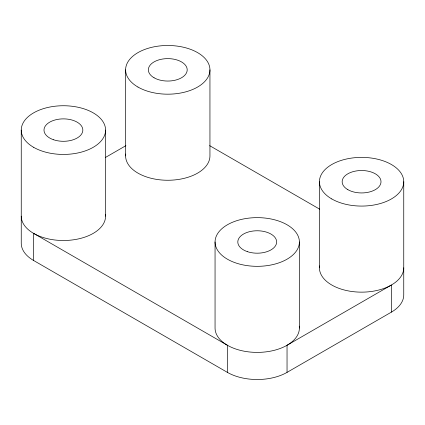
<?xml version="1.0" encoding="UTF-8"?>
<svg xmlns="http://www.w3.org/2000/svg" width="425" height="425" viewBox="0 0 425 425"><rect width="100%" height="100%" fill="white"/><g stroke="black" fill="none" stroke-linecap="round" stroke-linejoin="round"><path stroke-width="0.64" d="M105.272 157.563L125.917 145.648M21.25 130.087L21.25 243.27A42.165 24.347 0 0 0 33.602 260.483L227.407 372.38A42.165 24.347 0 0 0 287.04 372.38L391.398 312.125A42.165 24.347 0 0 0 403.75 294.913L403.75 181.73M209.631 145.648L319.728 209.206M391.398 312.125L391.398 285.016L287.04 345.27L287.04 372.38M319.414 181.73L319.414 267.803M299.391 241.979A42.165 24.347 0 0 1 236.141 263.064A42.165 24.347 0 0 1 236.141 220.899A42.165 24.347 0 0 1 299.391 241.979L299.391 328.052M227.407 372.38L227.407 345.27L33.602 233.373L33.602 260.483M215.055 241.979L215.055 328.052A42.165 24.347 0 0 0 258.873 352.378A42.165 24.347 0 0 0 299.264 326.15M209.945 69.838L209.945 155.911A42.165 24.347 0 0 1 166.127 180.237A42.165 24.347 0 0 1 125.736 154.004M125.609 69.838L125.609 155.911M105.586 130.087L105.586 216.16M403.75 267.803A42.165 24.347 0 0 1 359.933 292.129A42.165 24.347 0 0 1 319.547 265.901M105.453 214.258A42.165 24.347 0 0 1 65.067 240.486A42.165 24.347 0 0 1 21.25 216.16M347.847 189.662A19.422 11.215 0 0 0 380.343 184.631A19.422 11.215 0 0 0 356.554 170.898A19.422 11.215 0 0 0 347.847 189.662M331.766 198.942A42.165 24.347 0 0 0 402.316 188.031A42.165 24.347 0 0 0 350.668 158.217A42.165 24.347 0 0 0 331.766 198.942M247.515 251.69A19.422 11.215 0 0 0 276.648 241.979A19.422 11.215 0 0 0 247.515 232.268A19.422 11.215 0 0 0 247.515 251.69M33.602 147.3A42.165 24.347 0 0 0 104.146 136.388A42.165 24.347 0 0 0 52.503 106.569A42.165 24.347 0 0 0 33.602 147.3M53.704 139.798A19.422 11.215 0 0 0 82.838 130.087A19.422 11.215 0 0 0 53.704 120.376A19.422 11.215 0 0 0 53.704 139.798M137.96 87.051A42.165 24.347 0 0 0 208.505 76.139A42.165 24.347 0 0 0 156.862 46.32A42.165 24.347 0 0 0 137.96 87.051M154.041 77.764A19.422 11.215 0 0 0 186.538 72.739A19.422 11.215 0 0 0 162.748 59.006A19.422 11.215 0 0 0 154.041 77.764"/></g></svg>
